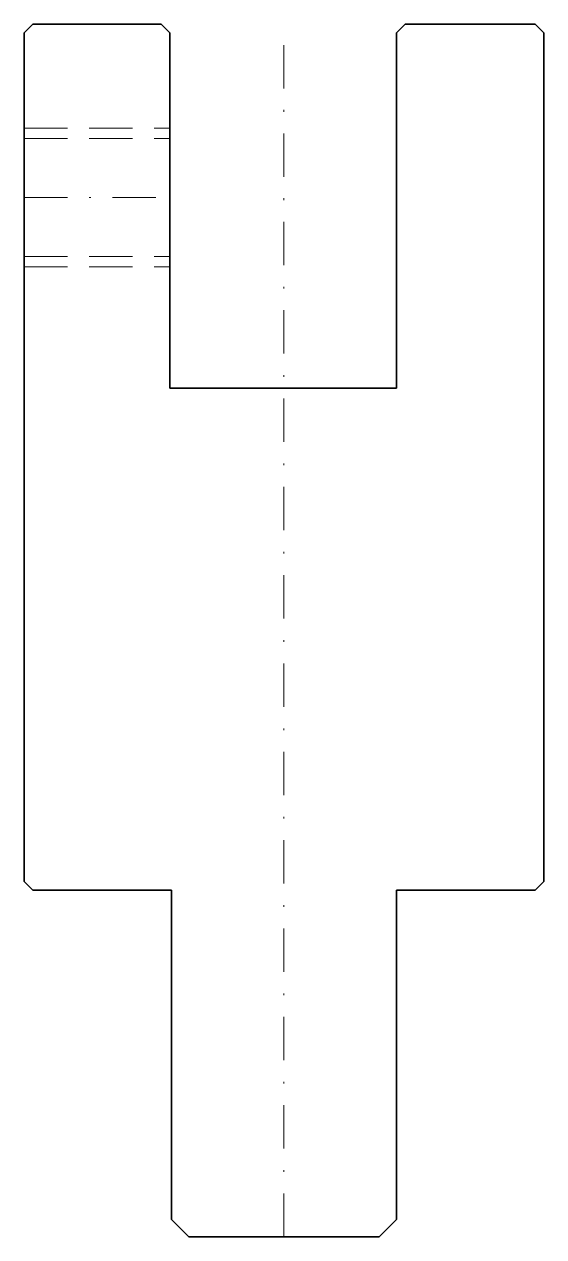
# Model space of a CAD drawing. Header units: millimetres. Extents: x -15 to 15, y -70 to 0.
import ezdxf

# ---------------------------------------------------------------- set-up
doc = ezdxf.new("R2010")
doc.units = ezdxf.units.MM
doc.header["$LTSCALE"] = 5
for name, pattern in [('AUSGEZOGEN', [0]), ('DASHDOT', [1, 0.5, -0.25, 0, -0.25]), ('DASHED', [0.75, 0.5, -0.25])]:
    doc.linetypes.add(name, pattern=pattern)
doc.layers.add('2', color=7, linetype='Continuous')

msp = doc.modelspace()

# ---------------------------------------------------------------- linework, layer by layer
at = {"layer": '2', "color": 7, "linetype": 'AUSGEZOGEN', "lineweight": 35}
for p, q in [((-7.1, 0), (-14.5, 0)), ((-6.6, -0.5), (-7.1, 0)), ((7, 0), (6.5, -0.5)), ((14.5, 0), (7, 0)), ((15, -0.5), (14.5, 0)), ((-14.5, 0), (-15, -0.5)), ((-15, -0.5), (-15, -49.5)), ((-6.6, -21), (-6.6, -0.5)), ((6.5, -0.5), (6.5, -21)), ((15, -49.5), (15, -0.5)), ((6.5, -21), (-6.6, -21)), ((-15, -49.5), (-14.5, -50)), ((14.5, -50), (15, -49.5)), ((-14.5, -50), (-6.5, -50)), ((-6.5, -50), (-6.5, -69)), ((6.5, -69), (6.5, -50)), ((6.5, -50), (14.5, -50)), ((-6.5, -69), (-5.5, -70)), ((5.5, -70), (6.5, -69)), ((-5.5, -70), (5.5, -70))]:
    msp.add_line(p, q, dxfattribs=at)
at = {"layer": '2', "color": 7, "linetype": 'DASHDOT', "lineweight": 18}
for p, q in [((0, -70), (0, 0)), ((-15, -10), (-6.6, -10))]:
    msp.add_line(p, q, dxfattribs=at)
at = {"layer": '2', "color": 7, "linetype": 'DASHED', "lineweight": 18}
for p, q in [((-15, -6), (-6.6, -6)), ((-15, -6.6), (-6.6, -6.6)), ((-15, -13.4), (-6.6, -13.4)), ((-15, -14), (-6.6, -14))]:
    msp.add_line(p, q, dxfattribs=at)

doc.saveas('drawing.dxf')
